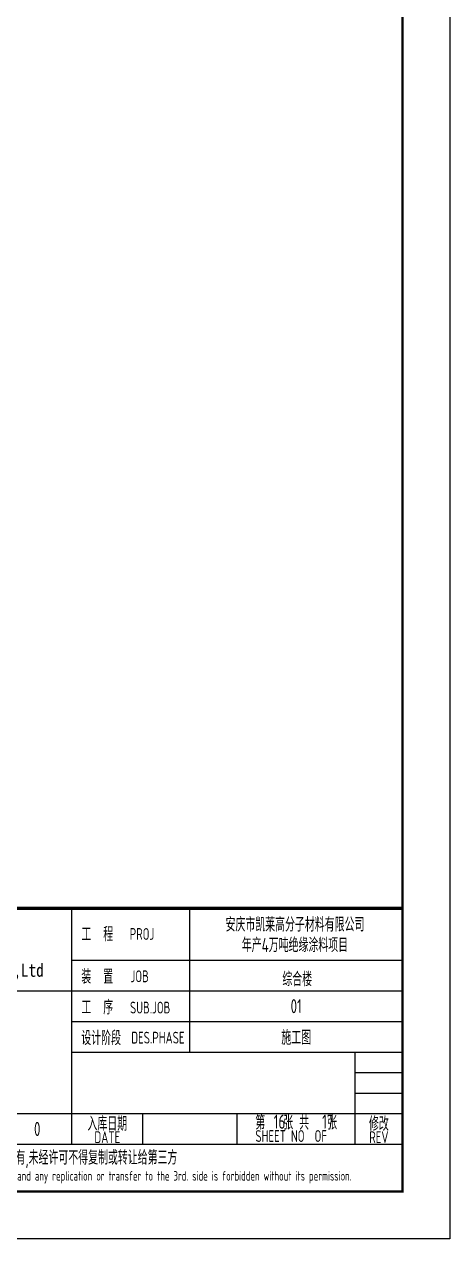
# Model space of a CAD drawing. Extents: x 9732137 to 18866768, y -962146 to 246094.
# Drawn here: x 9814603 to 9819107, y -608406 to -595546 of the extents above; entities that cross this region are included whole.
import ezdxf
from ezdxf.enums import TextEntityAlignment as Align

# ---------------------------------------------------------------- set-up
doc = ezdxf.new("R2010")
doc.units = 0
doc.header["$LTSCALE"] = 1000
doc.layers.get('0').update_dxf_attribs({"linetype": 'CONTINUOUS'})
doc.layers.add('BORDER', color=7, linetype='CONTINUOUS')
doc.styles.add('AHD_TQ_S', font='')
doc.styles.add('TSSD_Rein', font='Tssdeng.shx', dxfattribs={"width": 0.7, "bigfont": 'hztxt.shx'})
doc.styles.get('AHD_TQ_S').set_extended_font_data('SimSun')

msp = doc.modelspace()

# ---------------------------------------------------------------- linework, layer by layer
for p, q in [((9815106.8, -607406.3), (9815106.8, -604906.3)), ((9816356.8, -606431.3), (9816356.8, -604906.3)), ((9818606.8, -607906.3), (9818606.8, -604906.3)), ((9815106.8, -605456.3), (9818606.8, -605456.3)), ((9809606.8, -605781.3), (9815106.8, -605781.3)), ((9815106.8, -605781.3), (9818606.8, -605781.3)), ((9815106.8, -606106.3), (9818606.8, -606106.3)), ((9815106.8, -606431.3), (9818606.8, -606431.3)), ((9818106.8, -607406.3), (9818106.8, -606431.3)), ((9818106.8, -606647.9), (9818606.8, -606647.9)), ((9818106.8, -606864.6), (9818606.8, -606864.6)), ((9812356.8, -607081.3), (9818606.8, -607081.3)), ((9815856.8, -607406.3), (9815856.8, -607081.3)), ((9816856.8, -607406.3), (9816856.8, -607081.3)), ((9809606.8, -607406.3), (9818606.8, -607406.3)), ((9809606.8, -607905.9), (9818606.8, -607905.9))]:
    msp.add_line(p, q)
msp.add_lwpolyline([(9818606.8, -604906.3, 35, 35, 0), (9809606.8, -604906.3, 35, 35, 0), (9809606.8, -607906.3, 0, 0, 0)], format="xyseb")
at = {"const_width": 35}
msp.add_lwpolyline([(9818606.8, -604906.3), (9809606.8, -604906.3)], dxfattribs=at)
at = {"layer": 'BORDER'}
msp.add_lwpolyline([(9777056.8, -608406.3), (9777056.8, -578706.3), (9819106.8, -578706.3), (9819106.8, -608406.3)], close=True, dxfattribs=at)
at = {"layer": 'BORDER', "const_width": 25}
msp.add_lwpolyline([(9778306.8, -607906.3), (9778306.8, -579206.3), (9818606.8, -579206.3), (9818606.8, -607906.3)], close=True, dxfattribs=at)

# ---------------------------------------------------------------- texts
for s, height, style, width, p in [('安庆市凯莱高分子材料有限公司', 150, 'TSSD_Rein', 0.7, (9817468.6, -605071.2)), ('年产4万吨绝缘涂料项目', 150, 'TSSD_Rein', 0.7, (9817468.6, -605288.7)), ('Anhui Huadong Chemical & Medical Engineering Co.,Ltd', 140, 'AHD_TQ_S', 0.85, (9812704.2, -605581.3)), ('综合楼', 150, 'TSSD_Rein', 0.7, (9817492.5, -605649.3)), ('01', 150, 'TSSD_Rein', 0.7, (9817481.8, -605943.8)), ('施工图', 150, 'TSSD_Rein', 0.7, (9817481.8, -606268.8)), ('入库日期', 150, 'TSSD_Rein', 0.7, (9815481.8, -607181.3)), ('第   张 共   张', 150, 'TSSD_Rein', 0.7, (9817481.8, -607168.8)), ('修改', 150, 'TSSD_Rein', 0.7, (9818356.8, -607181.3)), ('SHEET NO  OF  ', 125, 'TSSD_Rein', 0.7, (9817481.8, -607318.8)), ('DATE', 125, 'TSSD_Rein', 0.7, (9815481.8, -607331.3)), ('REV', 125, 'TSSD_Rein', 0.7, (9818356.8, -607331.3)), ('本文件专有权属安徽华东化工医药工程有限责任公司所有,未经许可不得复制或转让给第三方', 150, 'TSSD_Rein', 0.7, (9814106.8, -607556.3)), ('The proprietary right of this document belongs to Anhui Huadong Chemical And Medical Engineering  Co.,Ltd.  and any replication or transfer to the 3rd. side is forbidden without its permission. ', 100, 'TSSD_Rein', 0.7, (9813980, -607755.9))]:
    msp.add_text(s, height=height, dxfattribs=dict(style=style, width=width)).set_placement(p, align=Align.MIDDLE)
at = {"style": 'TSSD_Rein', "width": 0.7}
for s, height, p in [('工  程 ', 150, (9815206.8, -605256.3)), ('PROJ', 125, (9815719, -605241.6)), ('装  置 ', 150, (9815206.8, -605706.3)), ('JOB', 125, (9815728, -605689.9)), ('工  序 ', 150, (9815206.8, -606031.3)), ('SUB.JOB', 125, (9815722.2, -606021.2)), ('设计阶段', 150, (9815206.8, -606356.3)), ('DES.PHASE', 125, (9815735.8, -606339.6))]:
    msp.add_text(s, height=height, dxfattribs=at).set_placement(p)
at = {"color": 6, "style": 'TSSD_Rein', "width": 0.7}
for s, p in [('16', (9817305.5, -607167.1)), ('17', (9817816.2, -607167.1))]:
    msp.add_text(s, height=150, dxfattribs=at).set_placement(p, align=Align.MIDDLE)
at = {"lineweight": -3, "style": 'TSSD_Rein', "width": 0.7}
msp.add_attdef('0', text='0', height=150, dxfattribs=at).set_placement((9814740.2, -607243.8), align=Align.MIDDLE)
at = {"style": 'TSSD_Rein', "width": 0.7}
msp.add_attdef('0', text='0', height=150, dxfattribs=at).set_placement((9814740.2, -607243.8), align=Align.MIDDLE)

doc.saveas('drawing.dxf')
